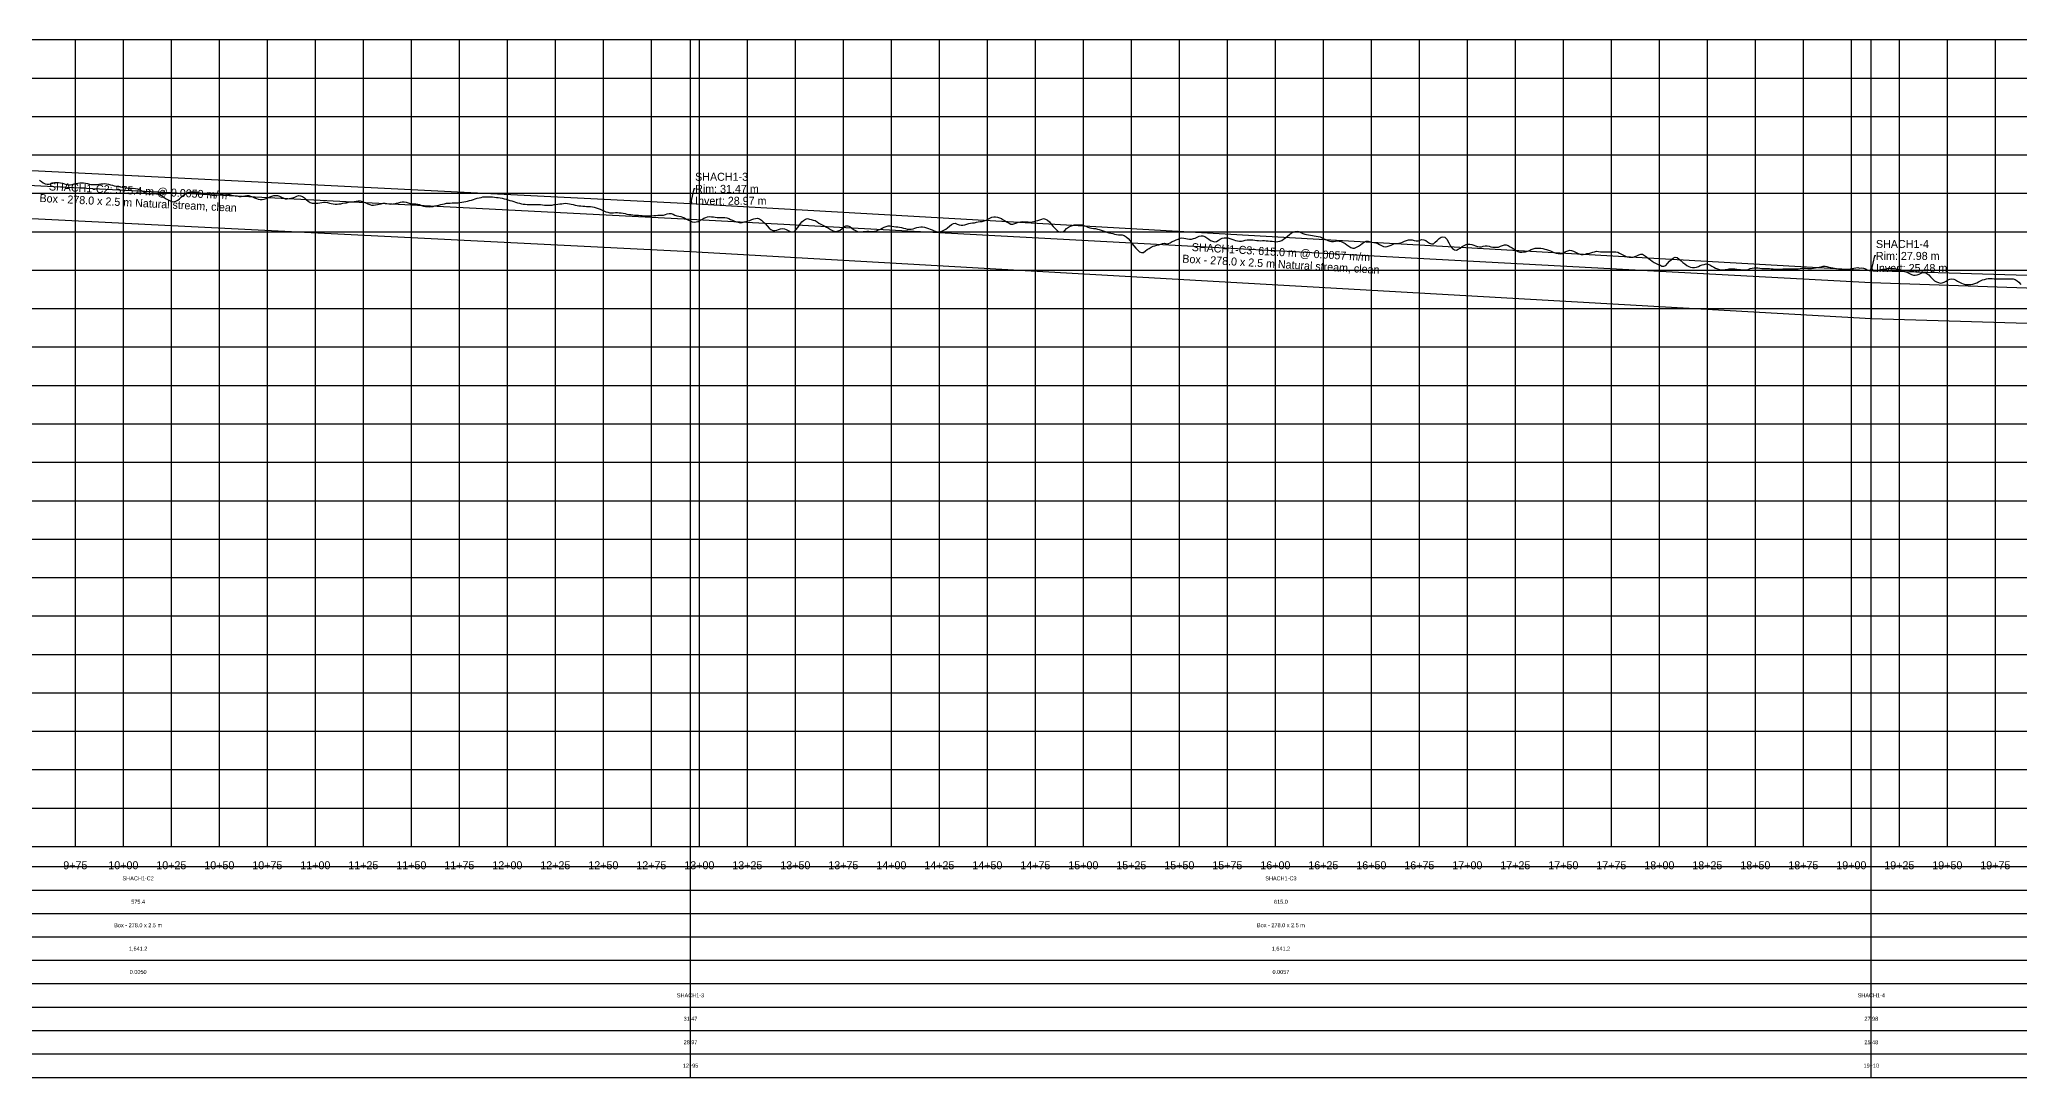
# Model space of a CAD drawing. Extents: x -64 to 8082, y -140 to 402.
# Drawn here: x 956 to 1988, y -140 to 400 of the extents above; entities that cross this region are included whole.
import ezdxf
from ezdxf.enums import TextEntityAlignment as Align

# ---------------------------------------------------------------- set-up
doc = ezdxf.new("R2010")
doc.units = 0
for name, color, linetype in [('Annotation', 7, 'Continuous'), ('Annotation_Table', 254, 'Continuous'), ('Crown', 7, 'Continuous'), ('Grid', 254, 'Continuous'), ('Grid_Text', 7, 'Continuous'), ('Ground_Elevation', 3, 'Continuous'), ('Hydraulic_Grade', 5, 'Continuous'), ('Invert', 7, 'Continuous'), ('Structure', 7, 'Continuous')]:
    doc.layers.add(name, color=color, linetype=linetype)

msp = doc.modelspace()

# ---------------------------------------------------------------- linework, layer by layer
at = {"layer": 'Annotation', "color": 0}
for points in [[(1297.8, 322.3), (1297.1, 322.3), (1295.4, 314.7)], [(1912.8, 287.4), (1912.1, 287.4), (1910.4, 279.8)]]:
    msp.add_lwpolyline(points, dxfattribs=at)
for points in [[(1295.4, 314.7), (1295.2, 315.7), (1296, 315.5)], [(1910.4, 279.8), (1910.2, 280.7), (1911, 280.6)]]:
    msp.add_lwpolyline(points, close=True, dxfattribs=at)
at = {"layer": 'Annotation_Table', "color": 254}
for points in [[(1295.4, -140.2), (1295.4, 400)], [(1910.4, -140.2), (1910.4, 400)], [(-25, -30.5), (8049.9, -30.5)], [(-25, -42.7), (8049.9, -42.7)], [(-25, -54.9), (8049.9, -54.9)], [(-25, -67.1), (8049.9, -67.1)], [(-25, -79.2), (8049.9, -79.2)], [(-25, -91.4), (8049.9, -91.4)], [(-25, -103.6), (8049.9, -103.6)], [(-25, -115.8), (8049.9, -115.8)], [(-25, -128), (8049.9, -128)], [(-25, -140.2), (8049.9, -140.2)]]:
    msp.add_lwpolyline(points, dxfattribs=at)
at = {"layer": 'Crown', "color": 0}
for points in [[(720, 343.5), (1295.4, 314.7)], [(1295.4, 314.7), (1295.4, 314.7)], [(1295.4, 314.7), (1910.4, 279.8)], [(1910.4, 279.8), (1910.4, 279.8)], [(1910.4, 279.8), (3001.8, 247.2)]]:
    msp.add_lwpolyline(points, dxfattribs=at)
at = {"layer": 'Grid', "color": 254}
for points in [[(-25, 400), (8050, 400)], [(975, -20), (975, 400)], [(1000, -20), (1000, 400)], [(1025, -20), (1025, 400)], [(1050, -20), (1050, 400)], [(1075, -20), (1075, 400)], [(1100, -20), (1100, 400)], [(1125, -20), (1125, 400)], [(1150, -20), (1150, 400)], [(1175, -20), (1175, 400)], [(1200, -20), (1200, 400)], [(1225, -20), (1225, 400)], [(1250, -20), (1250, 400)], [(1275, -20), (1275, 400)], [(1300, -20), (1300, 400)], [(1325, -20), (1325, 400)], [(1350, -20), (1350, 400)], [(1375, -20), (1375, 400)], [(1400, -20), (1400, 400)], [(1425, -20), (1425, 400)], [(1450, -20), (1450, 400)], [(1475, -20), (1475, 400)], [(1500, -20), (1500, 400)], [(1525, -20), (1525, 400)], [(1550, -20), (1550, 400)], [(1575, -20), (1575, 400)], [(1600, -20), (1600, 400)], [(1625, -20), (1625, 400)], [(1650, -20), (1650, 400)], [(1675, -20), (1675, 400)], [(1700, -20), (1700, 400)], [(1725, -20), (1725, 400)], [(1750, -20), (1750, 400)], [(1775, -20), (1775, 400)], [(1800, -20), (1800, 400)], [(1825, -20), (1825, 400)], [(1850, -20), (1850, 400)], [(1875, -20), (1875, 400)], [(1900, -20), (1900, 400)], [(1925, -20), (1925, 400)], [(1950, -20), (1950, 400)], [(1975, -20), (1975, 400)], [(-25, 380), (8050, 380)], [(-25, 360), (8050, 360)], [(-25, 340), (8050, 340)], [(-25, 320), (8050, 320)], [(-25, 300), (8050, 300)], [(-25, 280), (8050, 280)], [(-25, 260), (8050, 260)], [(-25, 240), (8050, 240)], [(-25, 220), (8050, 220)], [(-25, 200), (8050, 200)], [(-25, 180), (8050, 180)], [(-25, 160), (8050, 160)], [(-25, 140), (8050, 140)], [(-25, 120), (8050, 120)], [(-25, 100), (8050, 100)], [(-25, 80), (8050, 80)], [(-25, 60), (8050, 60)], [(-25, 40), (8050, 40)], [(-25, 20), (8050, 20)], [(-25, 0), (8050, 0)], [(-25, -20), (8050, -20)]]:
    msp.add_lwpolyline(points, dxfattribs=at)
at = {"layer": 'Ground_Elevation', "color": 3}
msp.add_lwpolyline([(956.3, 326.9), (957.3, 326.2), (958.3, 325.5), (959.3, 325), (960.3, 324.8), (961.3, 324.8), (962.3, 325), (963.3, 325.3), (964.3, 325.6), (965.3, 325.7), (966.3, 325.7), (967.3, 325.5), (968.3, 325.2), (969.3, 325), (970.3, 324.6), (971.3, 324.4), (972.3, 324.4), (973.3, 324.6), (974.3, 324.9), (975.3, 325.1), (976.3, 325.3), (977.3, 325.4), (978.3, 325.5), (979.3, 325.4), (980.3, 325.3), (981.3, 325.1), (982.3, 324.8), (983.3, 324.6), (984.3, 324.6), (985.3, 324.6), (986.3, 324.6), (987.3, 324.7), (988.3, 324.9), (989.3, 325), (990.3, 325.1), (991.3, 324.9), (992.3, 324.7), (993.3, 324.4), (994.3, 324.2), (995.3, 323.9), (996.3, 323.7), (997.3, 323.5), (998.3, 323.4), (999.3, 323.2), (1000.3, 323), (1001.3, 322.8), (1002.3, 322.6), (1003.3, 322.6), (1004.3, 322.5), (1005.3, 322.6), (1006.3, 322.5), (1007.3, 322.3), (1008.3, 322), (1009.3, 321.5), (1010.3, 320.9), (1011.3, 320.4), (1012.3, 319.9), (1013.3, 319.7), (1014.3, 319.8), (1015.3, 319.9), (1016.3, 319.9), (1017.3, 319.8), (1018.3, 319.5), (1019.3, 319.1), (1020.3, 318.6), (1021.3, 317.9), (1022.3, 317.2), (1023.3, 316.6), (1024.3, 316), (1025.3, 315.7), (1026.3, 315.6), (1027.3, 315.9), (1028.3, 316.4), (1029.3, 317.2), (1030.3, 318.2), (1031.3, 319), (1032.3, 319.7), (1033.3, 320.2), (1034.3, 320.6), (1035.3, 320.8), (1036.3, 320.8), (1037.3, 320.8), (1038.3, 320.7), (1039.3, 320.5), (1040.3, 320.3), (1041.3, 320), (1042.3, 319.8), (1043.3, 319.5), (1044.3, 319.3), (1045.3, 319.2), (1046.3, 319.1), (1047.3, 319.1), (1048.3, 319.1), (1049.3, 319.2), (1050.3, 319.4), (1051.3, 319.6), (1052.3, 319.8), (1053.3, 319.8), (1054.3, 319.6), (1055.3, 319.3), (1056.3, 319.1), (1057.3, 318.9), (1058.3, 318.7), (1059.3, 318.6), (1060.3, 318.4), (1061.3, 318.4), (1062.3, 318.5), (1063.3, 318.7), (1064.3, 318.9), (1065.3, 318.8), (1066.3, 318.5), (1067.3, 318.1), (1068.3, 317.6), (1069.3, 317.3), (1070.3, 317), (1071.3, 316.8), (1072.3, 316.8), (1073.3, 317), (1074.3, 317.3), (1075.3, 317.7), (1076.3, 318.1), (1077.3, 318.5), (1078.3, 318.8), (1079.3, 318.9), (1080.3, 318.8), (1081.3, 318.5), (1082.3, 318), (1083.3, 317.6), (1084.3, 317.2), (1085.3, 317.2), (1086.3, 317.3), (1087.3, 317.4), (1088.3, 317.6), (1089.3, 318), (1090.3, 318.5), (1091.3, 318.8), (1092.3, 318.7), (1093.3, 318.3), (1094.3, 317.6), (1095.3, 316.7), (1096.3, 315.9), (1097.3, 315.2), (1098.3, 314.8), (1099.3, 314.8), (1100.3, 314.8), (1101.3, 314.9), (1102.3, 315.1), (1103.3, 315.2), (1104.3, 315.3), (1105.3, 315.3), (1106.3, 315.2), (1107.3, 314.9), (1108.3, 314.7), (1109.3, 314.5), (1110.3, 314.4), (1111.3, 314.4), (1112.3, 314.5), (1113.3, 314.6), (1114.3, 314.8), (1115.3, 315), (1116.3, 315.1), (1117.3, 315.3), (1118.3, 315.5), (1119.3, 315.6), (1120.3, 315.7), (1121.3, 315.9), (1122.3, 316.1), (1123.3, 316), (1124.3, 315.8), (1125.3, 315.4), (1126.3, 315), (1127.3, 314.6), (1128.3, 314.2), (1129.3, 313.9), (1130.3, 313.9), (1131.3, 314), (1132.3, 314.2), (1133.3, 314.4), (1134.3, 314.6), (1135.3, 314.8), (1136.3, 314.8), (1137.3, 314.7), (1138.3, 314.5), (1139.3, 314.4), (1140.3, 314.5), (1141.3, 314.6), (1142.3, 314.8), (1143.3, 315), (1144.3, 315.3), (1145.3, 315.5), (1146.3, 315.6), (1147.3, 315.4), (1148.3, 315), (1149.3, 314.7), (1150.3, 314.6), (1151.3, 314.5), (1152.3, 314.6), (1153.3, 314.4), (1154.3, 314.1), (1155.3, 313.7), (1156.3, 313.3), (1157.3, 313.1), (1158.3, 313.1), (1159.3, 313), (1160.3, 313.2), (1161.3, 313.2), (1162.3, 313.5), (1163.3, 313.7), (1164.3, 313.9), (1165.3, 314.1), (1166.3, 314.3), (1167.3, 314.6), (1168.3, 314.8), (1169.3, 314.9), (1170.3, 314.9), (1171.3, 315), (1172.3, 315), (1173.3, 315), (1174.3, 315.1), (1175.3, 315.2), (1176.3, 315.3), (1177.3, 315.5), (1178.3, 315.7), (1179.3, 315.9), (1180.3, 316.2), (1181.3, 316.5), (1182.3, 316.8), (1183.3, 317.2), (1184.3, 317.5), (1185.3, 317.7), (1186.3, 317.9), (1187.3, 318.1), (1188.3, 318.2), (1189.3, 318.2), (1190.3, 318.2), (1191.3, 318.2), (1192.3, 318.1), (1193.3, 318), (1194.3, 317.9), (1195.3, 317.8), (1196.3, 317.6), (1197.3, 317.4), (1198.3, 317.1), (1199.3, 316.9), (1200.3, 316.6), (1201.3, 316.3), (1202.3, 316), (1203.3, 315.7), (1204.3, 315.3), (1205.3, 315.1), (1206.3, 314.8), (1207.3, 314.6), (1208.3, 314.4), (1209.3, 314.3), (1210.3, 314.2), (1211.3, 314.2), (1212.3, 314.2), (1213.3, 314.2), (1214.3, 314.2), (1215.3, 314.1), (1216.3, 314.1), (1217.3, 314.1), (1218.3, 314), (1219.3, 313.9), (1220.3, 313.9), (1221.3, 313.9), (1222.3, 313.9), (1223.3, 313.9), (1224.3, 314.1), (1225.3, 314.2), (1226.3, 314.3), (1227.3, 314.5), (1228.3, 314.6), (1229.3, 314.7), (1230.3, 314.8), (1231.3, 314.7), (1232.3, 314.6), (1233.3, 314.3), (1234.3, 314.1), (1235.3, 313.8), (1236.3, 313.6), (1237.3, 313.4), (1238.3, 313.4), (1239.3, 313.3), (1240.3, 313.3), (1241.3, 313.2), (1242.3, 313.2), (1243.3, 313.1), (1244.3, 313), (1245.3, 312.8), (1246.3, 312.5), (1247.3, 312.1), (1248.3, 311.7), (1249.3, 311.3), (1250.3, 310.8), (1251.3, 310.4), (1252.3, 310.1), (1253.3, 309.9), (1254.3, 309.9), (1255.3, 309.9), (1256.3, 310), (1257.3, 310), (1258.3, 309.9), (1259.3, 309.8), (1260.3, 309.6), (1261.3, 309.4), (1262.3, 309.2), (1263.3, 309), (1264.3, 308.9), (1265.3, 308.8), (1266.3, 308.7), (1267.3, 308.6), (1268.3, 308.6), (1269.3, 308.5), (1270.3, 308.4), (1271.3, 308.3), (1272.3, 308.2), (1273.3, 308.2), (1274.3, 308.2), (1275.3, 308.3), (1276.3, 308.4), (1277.3, 308.4), (1278.3, 308.6), (1279.3, 308.6), (1280.3, 308.6), (1281.3, 308.6), (1282.3, 309), (1283.3, 309.3), (1284.3, 309.4), (1285.3, 309.4), (1286.3, 309.1), (1287.3, 308.7), (1288.3, 308.3), (1289.3, 308.1), (1290.3, 307.9), (1291.3, 307.6), (1292.3, 307.2), (1293.3, 306.6), (1294.3, 306.1), (1295.3, 305.6), (1296.3, 305.2), (1297.3, 305), (1298.3, 305.1), (1299.3, 305.4), (1300.3, 305.9), (1301.3, 306.4), (1302.3, 307), (1303.3, 307.4), (1304.3, 307.7), (1305.3, 307.9), (1306.3, 307.8), (1307.3, 307.7), (1308.3, 307.5), (1309.3, 307.4), (1310.3, 307.4), (1311.3, 307.4), (1312.3, 307.4), (1313.3, 307.4), (1314.3, 307.2), (1315.3, 306.8), (1316.3, 306.4), (1317.3, 306), (1318.3, 305.5), (1319.3, 305.1), (1320.3, 304.9), (1321.3, 304.7), (1322.3, 304.8), (1323.3, 305.1), (1324.3, 305.4), (1325.3, 305.6), (1326.3, 305.9), (1327.3, 306.3), (1328.3, 306.7), (1329.3, 306.9), (1330.3, 307), (1331.3, 306.7), (1332.3, 306.1), (1333.3, 305.2), (1334.3, 304.2), (1335.3, 303), (1336.3, 301.9), (1337.3, 301.1), (1338.3, 300.7), (1339.3, 300.6), (1340.3, 300.8), (1341.3, 301.2), (1342.3, 301.5), (1343.3, 301.6), (1344.3, 301.5), (1345.3, 301.1), (1346.3, 300.7), (1347.3, 300.1), (1348.3, 300), (1349.3, 300.2), (1350.3, 301), (1351.3, 302.2), (1352.3, 303.8), (1353.3, 305.1), (1354.3, 305.9), (1355.3, 306.6), (1356.3, 306.8), (1357.3, 306.6), (1358.3, 306.3), (1359.3, 306.1), (1360.3, 305.8), (1361.3, 305.2), (1362.3, 304.4), (1363.3, 303.9), (1364.3, 303.4), (1365.3, 302.9), (1366.3, 302.4), (1367.3, 301.8), (1368.3, 301.2), (1369.3, 300.6), (1370.3, 300.3), (1371.3, 300.2), (1372.3, 300.4), (1373.3, 300.8), (1374.3, 301.6), (1375.3, 302.5), (1376.3, 303.1), (1377.3, 303.1), (1378.3, 302.8), (1379.3, 302.1), (1380.3, 301.2), (1381.3, 300.6), (1382.3, 300.1), (1383.3, 300), (1384.3, 300), (1385.3, 300.1), (1386.3, 300.2), (1387.3, 300.3), (1388.3, 300.3), (1389.3, 300.2), (1390.3, 300.2), (1391.3, 300.3), (1392.3, 300.5), (1393.3, 300.9), (1394.3, 301.4), (1395.3, 301.8), (1396.3, 302.3), (1397.3, 302.7), (1398.3, 303), (1399.3, 303.1), (1400.3, 302.9), (1401.3, 302.7), (1402.3, 302.5), (1403.3, 302.5), (1404.3, 302.4), (1405.3, 302.2), (1406.3, 301.9), (1407.3, 301.6), (1408.3, 301.4), (1409.3, 301.3), (1410.3, 301.3), (1411.3, 301.5), (1412.3, 301.8), (1413.3, 302.2), (1414.3, 302.4), (1415.3, 302.6), (1416.3, 302.5), (1417.3, 302.3), (1418.3, 302.1), (1419.3, 301.7), (1420.3, 301.3), (1421.3, 300.9), (1422.3, 300.5), (1423.3, 300.1), (1424.3, 299.9), (1425.3, 299.9), (1426.3, 300.3), (1427.3, 300.8), (1428.3, 301.4), (1429.3, 302), (1430.3, 302.9), (1431.3, 303.7), (1432.3, 304.3), (1433.3, 304.4), (1434.3, 303.9), (1435.3, 303.5), (1436.3, 303.4), (1437.3, 303.4), (1438.3, 303.6), (1439.3, 303.9), (1440.3, 304.3), (1441.3, 304.5), (1442.3, 304.6), (1443.3, 304.7), (1444.3, 304.9), (1445.3, 305.2), (1446.3, 305.3), (1447.3, 305.4), (1448.3, 305.7), (1449.3, 306.1), (1450.3, 306.6), (1451.3, 307), (1452.3, 307.5), (1453.3, 307.7), (1454.3, 307.8), (1455.3, 307.6), (1456.3, 307.3), (1457.3, 306.8), (1458.3, 306.2), (1459.3, 305.6), (1460.3, 305), (1461.3, 304.5), (1462.3, 304), (1463.3, 303.9), (1464.3, 304.2), (1465.3, 304.6), (1466.3, 305), (1467.3, 305.2), (1468.3, 305.3), (1469.3, 305.2), (1470.3, 305.1), (1471.3, 305.1), (1472.3, 305), (1473.3, 305.1), (1474.3, 305.3), (1475.3, 305.6), (1476.3, 305.9), (1477.3, 306.2), (1478.3, 306.5), (1479.3, 306.8), (1480.3, 306.6), (1481.3, 306), (1482.3, 305.2), (1483.3, 304), (1484.3, 302.8), (1485.3, 301.6), (1486.3, 300.7), (1487.3, 300), (1488.3, 299.7), (1489.3, 300), (1490.3, 300.7), (1491.3, 301.6), (1492.3, 302.3), (1493.3, 302.9), (1494.3, 303.3), (1495.3, 303.5), (1496.3, 303.6), (1497.3, 303.6), (1498.3, 303.6), (1499.3, 303.6), (1500.3, 303.3), (1501.3, 302.9), (1502.3, 302.4), (1503.3, 302.1), (1504.3, 301.9), (1505.3, 301.7), (1506.3, 301.6), (1507.3, 301.4), (1508.3, 301.1), (1509.3, 300.8), (1510.3, 300.4), (1511.3, 300.1), (1512.3, 299.8), (1513.3, 299.5), (1514.3, 299.3), (1515.3, 299), (1516.3, 298.8), (1517.3, 298.6), (1518.3, 298.4), (1519.3, 298.4), (1520.3, 298.4), (1521.3, 298), (1522.3, 297.4), (1523.3, 296.4), (1524.3, 295.2), (1525.3, 293.9), (1526.3, 292.7), (1527.3, 291.4), (1528.3, 290.4), (1529.3, 289.6), (1530.3, 289.1), (1531.3, 289.2), (1532.3, 290.1), (1533.3, 290.7), (1534.3, 291.3), (1535.3, 291.9), (1536.3, 292.4), (1537.3, 292.7), (1538.3, 293), (1539.3, 293.2), (1540.3, 293.5), (1541.3, 293.9), (1542.3, 294), (1543.3, 293.7), (1544.3, 293.8), (1545.3, 294.2), (1546.3, 294.9), (1547.3, 295.3), (1548.3, 295.7), (1549.3, 296.2), (1550.3, 296.6), (1551.3, 296.8), (1552.3, 296.7), (1553.3, 296.5), (1554.3, 296.3), (1555.3, 296.2), (1556.3, 296.2), (1557.3, 296.4), (1558.3, 296.7), (1559.3, 297.2), (1560.3, 297.6), (1561.3, 297.9), (1562.3, 297.8), (1563.3, 297.5), (1564.3, 296.8), (1565.3, 296.1), (1566.3, 295.4), (1567.3, 295), (1568.3, 294.8), (1569.3, 294.9), (1570.3, 295.4), (1571.3, 296.1), (1572.3, 296.6), (1573.3, 296.9), (1574.3, 296.9), (1575.3, 296.8), (1576.3, 296.5), (1577.3, 296.1), (1578.3, 295.7), (1579.3, 295.4), (1580.3, 295.2), (1581.3, 295.1), (1582.3, 295.1), (1583.3, 295.3), (1584.3, 295.6), (1585.3, 295.8), (1586.3, 295.8), (1587.3, 295.8), (1588.3, 295.7), (1589.3, 295.6), (1590.3, 295.5), (1591.3, 295.4), (1592.3, 295.3), (1593.3, 295.4), (1594.3, 295.4), (1595.3, 295.3), (1596.3, 295.2), (1597.3, 295.1), (1598.3, 295), (1599.3, 294.9), (1600.3, 294.8), (1601.3, 294.9), (1602.3, 295.1), (1603.3, 295.5), (1604.3, 296.1), (1605.3, 296.8), (1606.3, 297.7), (1607.3, 298.6), (1608.3, 299.3), (1609.3, 299.8), (1610.3, 300.1), (1611.3, 300.3), (1612.3, 300.1), (1613.3, 299.6), (1614.3, 299.1), (1615.3, 298.8), (1616.3, 298.5), (1617.3, 298.3), (1618.3, 298.2), (1619.3, 298.1), (1620.3, 297.9), (1621.3, 297.7), (1622.3, 297.5), (1623.3, 297.3), (1624.3, 296.8), (1625.3, 296.3), (1626.3, 295.9), (1627.3, 295.5), (1628.3, 295.1), (1629.3, 294.9), (1630.3, 294.9), (1631.3, 295), (1632.3, 295.2), (1633.3, 295.1), (1634.3, 294.9), (1635.3, 294.4), (1636.3, 293.8), (1637.3, 293.1), (1638.3, 292.4), (1639.3, 291.8), (1640.3, 291.5), (1641.3, 291.5), (1642.3, 291.9), (1643.3, 292.4), (1644.3, 293.1), (1645.3, 293.8), (1646.3, 294.5), (1647.3, 295), (1648.3, 295), (1649.3, 294.8), (1650.3, 294.6), (1651.3, 294.4), (1652.3, 294.2), (1653.3, 293.9), (1654.3, 293.4), (1655.3, 292.8), (1656.3, 292.3), (1657.3, 292.2), (1658.3, 292.3), (1659.3, 292.6), (1660.3, 293), (1661.3, 293.5), (1662.3, 293.8), (1663.3, 293.9), (1664.3, 294.1), (1665.3, 294.3), (1666.3, 294.6), (1667.3, 295), (1668.3, 295.4), (1669.3, 295.7), (1670.3, 295.8), (1671.3, 295.7), (1672.3, 295.5), (1673.3, 295.3), (1674.3, 295.3), (1675.3, 295.6), (1676.3, 295.9), (1677.3, 295.8), (1678.3, 295.5), (1679.3, 294.8), (1680.3, 294.1), (1681.3, 293.7), (1682.3, 293.7), (1683.3, 294.5), (1684.3, 295.5), (1685.3, 296.5), (1686.3, 297.1), (1687.3, 297.4), (1688.3, 297.1), (1689.3, 296.1), (1690.3, 294.2), (1691.3, 292.5), (1692.3, 291.2), (1693.3, 290.6), (1694.3, 290.4), (1695.3, 290.9), (1696.3, 291.5), (1697.3, 292.3), (1698.3, 292.9), (1699.3, 293.3), (1700.3, 293.5), (1701.3, 293.6), (1702.3, 293.4), (1703.3, 293), (1704.3, 292.6), (1705.3, 292.3), (1706.3, 292.2), (1707.3, 292.2), (1708.3, 292.4), (1709.3, 292.6), (1710.3, 292.6), (1711.3, 292.5), (1712.3, 292.2), (1713.3, 292), (1714.3, 291.9), (1715.3, 291.9), (1716.3, 292), (1717.3, 292.4), (1718.3, 292.9), (1719.3, 293.2), (1720.3, 293.2), (1721.3, 292.8), (1722.3, 292.2), (1723.3, 291.6), (1724.3, 290.9), (1725.3, 290.2), (1726.3, 289.7), (1727.3, 289.4), (1728.3, 289.4), (1729.3, 289.5), (1730.3, 289.6), (1731.3, 289.9), (1732.3, 290.2), (1733.3, 290.7), (1734.3, 291.1), (1735.3, 291.4), (1736.3, 291.5), (1737.3, 291.4), (1738.3, 291.4), (1739.3, 291.2), (1740.3, 291), (1741.3, 290.7), (1742.3, 290.4), (1743.3, 290), (1744.3, 289.6), (1745.3, 289.2), (1746.3, 288.8), (1747.3, 288.6), (1748.3, 288.5), (1749.3, 288.7), (1750.3, 289.1), (1751.3, 289.7), (1752.3, 290.1), (1753.3, 290.4), (1754.3, 290.2), (1755.3, 289.8), (1756.3, 289.3), (1757.3, 288.9), (1758.3, 288.5), (1759.3, 288.2), (1760.3, 288.2), (1761.3, 288.4), (1762.3, 288.6), (1763.3, 288.7), (1764.3, 289), (1765.3, 289.3), (1766.3, 289.6), (1767.3, 289.8), (1768.3, 289.7), (1769.3, 289.6), (1770.3, 289.5), (1771.3, 289.5), (1772.3, 289.5), (1773.3, 289.5), (1774.3, 289.5), (1775.3, 289.6), (1776.3, 289.6), (1777.3, 289.5), (1778.3, 289.3), (1779.3, 288.8), (1780.3, 288.3), (1781.3, 287.8), (1782.3, 287.3), (1783.3, 286.9), (1784.3, 286.7), (1785.3, 286.7), (1786.3, 286.8), (1787.3, 287.1), (1788.3, 287.5), (1789.3, 288), (1790.3, 288.4), (1791.3, 288.3), (1792.3, 287.7), (1793.3, 286.9), (1794.3, 286.1), (1795.3, 285.3), (1796.3, 284.7), (1797.3, 284), (1798.3, 283.5), (1799.3, 283), (1800.3, 282.7), (1801.3, 282.1), (1802.3, 282), (1803.3, 282.5), (1804.3, 283.4), (1805.3, 284.6), (1806.3, 285.6), (1807.3, 286.4), (1808.3, 286.7), (1809.3, 286.6), (1810.3, 285.8), (1811.3, 284.9), (1812.3, 284), (1813.3, 283.2), (1814.3, 282.5), (1815.3, 281.9), (1816.3, 281.5), (1817.3, 281.3), (1818.3, 281.3), (1819.3, 281.6), (1820.3, 281.9), (1821.3, 282.4), (1822.3, 282.8), (1823.3, 283), (1824.3, 283.2), (1825.3, 283.1), (1826.3, 282.7), (1827.3, 282.1), (1828.3, 281.6), (1829.3, 281.1), (1830.3, 280.7), (1831.3, 280.3), (1832.3, 280.2), (1833.3, 280.1), (1834.3, 280.3), (1835.3, 280.4), (1836.3, 280.6), (1837.3, 280.7), (1838.3, 280.7), (1839.3, 280.6), (1840.3, 280.5), (1841.3, 280.4), (1842.3, 280.3), (1843.3, 280.2), (1844.3, 280.1), (1845.3, 280.1), (1846.3, 280.4), (1847.3, 280.8), (1848.3, 281), (1849.3, 281.2), (1850.3, 281.2), (1851.3, 281.2), (1852.3, 281.1), (1853.3, 280.9), (1854.3, 280.8), (1855.3, 280.8), (1856.3, 280.8), (1857.3, 280.8), (1858.3, 280.7), (1859.3, 280.6), (1860.3, 280.5), (1861.3, 280.5), (1862.3, 280.5), (1863.3, 280.5), (1864.3, 280.6), (1865.3, 280.7), (1866.3, 280.7), (1867.3, 280.7), (1868.3, 280.6), (1869.3, 280.6), (1870.3, 280.6), (1871.3, 280.6), (1872.3, 280.7), (1873.3, 280.9), (1874.3, 281.1), (1875.3, 281.1), (1876.3, 281.1), (1877.3, 280.9), (1878.3, 280.9), (1879.3, 280.9), (1880.3, 281.1), (1881.3, 281.2), (1882.3, 281.4), (1883.3, 281.6), (1884.3, 281.8), (1885.3, 282), (1886.3, 282), (1887.3, 281.9), (1888.3, 281.6), (1889.3, 281.4), (1890.3, 281.2), (1891.3, 281), (1892.3, 280.8), (1893.3, 280.6), (1894.3, 280.5), (1895.3, 280.5), (1896.3, 280.5), (1897.3, 280.4), (1898.3, 280.5), (1899.3, 280.6), (1900.3, 280.8), (1901.3, 281), (1902.3, 281.2), (1903.3, 281.3), (1904.3, 281.1), (1905.3, 281.2), (1906.3, 281), (1907.3, 280.6), (1908.3, 280.2), (1909.3, 279.9), (1910.3, 279.8), (1911.3, 279.7), (1912.3, 279.7), (1913.3, 279.7), (1914.3, 280), (1915.3, 280.3), (1916.3, 280.5), (1917.3, 280.5), (1918.3, 280.7), (1919.3, 281), (1920.3, 281.1), (1921.3, 281), (1922.3, 280.8), (1923.3, 280.6), (1924.3, 280.5), (1925.3, 280.4), (1926.3, 280), (1927.3, 279.5), (1928.3, 279.2), (1929.3, 278.8), (1930.3, 278.3), (1931.3, 277.8), (1932.3, 277.3), (1933.3, 277.3), (1934.3, 277.5), (1935.3, 277.9), (1936.3, 278.4), (1937.3, 278.8), (1938.3, 278.7), (1939.3, 278.3), (1940.3, 277.6), (1941.3, 276.6), (1942.3, 275.5), (1943.3, 274.5), (1944.3, 273.9), (1945.3, 273.5), (1946.3, 273.3), (1947.3, 273.4), (1948.3, 273.7), (1949.3, 274.3), (1950.3, 274.9), (1951.3, 275.3), (1952.3, 275.5), (1953.3, 275.3), (1954.3, 274.9), (1955.3, 274.2), (1956.3, 273.7), (1957.3, 273.2), (1958.3, 272.8), (1959.3, 272.6), (1960.3, 272.6), (1961.3, 272.6), (1962.3, 272.6), (1963.3, 272.7), (1964.3, 273), (1965.3, 273.4), (1966.3, 273.9), (1967.3, 274.4), (1968.3, 274.9), (1969.3, 275.2), (1970.3, 275.5), (1971.3, 275.6), (1972.3, 275.7), (1973.3, 275.6), (1974.3, 275.5), (1975.3, 275.5), (1976.3, 275.5), (1977.3, 275.5), (1978.3, 275.5), (1979.3, 275.4), (1980.3, 275.4), (1981.3, 275.4), (1982.3, 275.5), (1983.3, 275.5), (1984.3, 275.4), (1985.3, 275.1), (1986.3, 274.5), (1987.3, 273.7), (1988.3, 272.6)], dxfattribs=at)
at = {"layer": 'Hydraulic_Grade', "color": 5}
for points in [[(720, 336), (1295.4, 306.5)], [(1295.4, 306.5), (1295.4, 306.5)], [(1295.4, 306.5), (1910.4, 273.5)], [(1910.4, 273.5), (1910.4, 273.5)], [(1910.4, 273.5), (3001.8, 236.1)]]:
    msp.add_lwpolyline(points, dxfattribs=at)
at = {"layer": 'Invert', "color": 0}
for points in [[(720, 318.5), (1295.4, 289.7)], [(1295.4, 289.7), (1295.4, 289.7)], [(1295.4, 289.7), (1910.4, 254.8)], [(1910.4, 254.8), (1910.4, 254.8)], [(1910.4, 254.8), (3001.8, 222.2)]]:
    msp.add_lwpolyline(points, dxfattribs=at)
at = {"layer": 'Structure', "color": 0}
for points in [[(1295.4, 314.7), (1295.4, 289.7)], [(1295.4, 314.7), (1295.4, 289.7)], [(1910.4, 279.8), (1910.4, 254.8)], [(1910.4, 279.8), (1910.4, 254.8)]]:
    msp.add_lwpolyline(points, dxfattribs=at)

# ---------------------------------------------------------------- texts
at = {"layer": 'Annotation', "color": 0}
for s, height, p in [('SHACH1-3', 4.17, (1297.8, 328.6)), ('Rim: 31.47 m', 4.167, (1297.8, 322.3)), ('Invert: 28.97 m', 4.167, (1297.8, 316.1)), ('SHACH1-4', 4.17, (1912.8, 293.6)), ('Rim: 27.98 m', 4.167, (1912.8, 287.4)), ('Invert: 25.48 m', 4.167, (1912.8, 281.1))]:
    msp.add_text(s, height=height, dxfattribs=at).set_placement(p, align=Align.MIDDLE_LEFT)
for s, rotation, p in [('SHACH1-C2: 575.4 m @ 0.0050 m/m', 357.1336, (1007.7, 321.3)), ('Box - 278.0 x 2.5 m Natural stream, clean', 357.1336, (1007.7, 315)), ('SHACH1-C3: 615.0 m @ 0.0057 m/m', 356.7457, (1602.9, 289.4)), ('Box - 278.0 x 2.5 m Natural stream, clean', 356.7457, (1602.9, 283.1))]:
    msp.add_text(s, height=4.167, rotation=rotation, dxfattribs=at).set_placement(p, align=Align.MIDDLE_CENTER)
at = {"layer": 'Annotation_Table', "color": 0}
for s, height, p in [('SHACH1-C2', 2.08, (1007.7, -36.6)), ('SHACH1-C3', 2.08, (1602.9, -36.6)), ('575.4', 2.08, (1007.7, -48.8)), ('615.0', 2.08, (1602.9, -48.8)), ('Box - 278.0 x 2.5 m', 2.083, (1007.7, -61)), ('Box - 278.0 x 2.5 m', 2.083, (1602.9, -61)), ('1,641.2', 2.08, (1007.7, -73.2)), ('1,641.2', 2.08, (1602.9, -73.2)), ('0.0050', 2.08, (1007.7, -85.3)), ('0.0057', 2.08, (1602.9, -85.3)), ('SHACH1-3', 2.08, (1295.4, -97.5)), ('SHACH1-4', 2.08, (1910.4, -97.5)), ('31.47', 2.08, (1295.4, -109.7)), ('27.98', 2.08, (1910.4, -109.7)), ('28.97', 2.08, (1295.4, -121.9)), ('25.48', 2.08, (1910.4, -121.9)), ('12+95', 2.08, (1295.4, -134.1)), ('19+10', 2.08, (1910.4, -134.1))]:
    msp.add_text(s, height=height, dxfattribs=at).set_placement(p, align=Align.MIDDLE_CENTER)
at = {"layer": 'Grid_Text', "color": 0}
for s, p in [('9+75', (975, -27.7)), ('10+00', (1000, -27.7)), ('10+25', (1025, -27.7)), ('10+50', (1050, -27.7)), ('10+75', (1075, -27.7)), ('11+00', (1100, -27.7)), ('11+25', (1125, -27.7)), ('11+50', (1150, -27.7)), ('11+75', (1175, -27.7)), ('12+00', (1200, -27.7)), ('12+25', (1225, -27.7)), ('12+50', (1250, -27.7)), ('12+75', (1275, -27.7)), ('13+00', (1300, -27.7)), ('13+25', (1325, -27.7)), ('13+50', (1350, -27.7)), ('13+75', (1375, -27.7)), ('14+00', (1400, -27.7)), ('14+25', (1425, -27.7)), ('14+50', (1450, -27.7)), ('14+75', (1475, -27.7)), ('15+00', (1500, -27.7)), ('15+25', (1525, -27.7)), ('15+50', (1550, -27.7)), ('15+75', (1575, -27.7)), ('16+00', (1600, -27.7)), ('16+25', (1625, -27.7)), ('16+50', (1650, -27.7)), ('16+75', (1675, -27.7)), ('17+00', (1700, -27.7)), ('17+25', (1725, -27.7)), ('17+50', (1750, -27.7)), ('17+75', (1775, -27.7)), ('18+00', (1800, -27.7)), ('18+25', (1825, -27.7)), ('18+50', (1850, -27.7)), ('18+75', (1875, -27.7)), ('19+00', (1900, -27.7)), ('19+25', (1925, -27.7)), ('19+50', (1950, -27.7)), ('19+75', (1975, -27.7))]:
    msp.add_text(s, height=4.17, dxfattribs=at).set_placement(p, align=Align.TOP_CENTER)

doc.saveas('drawing.dxf')
